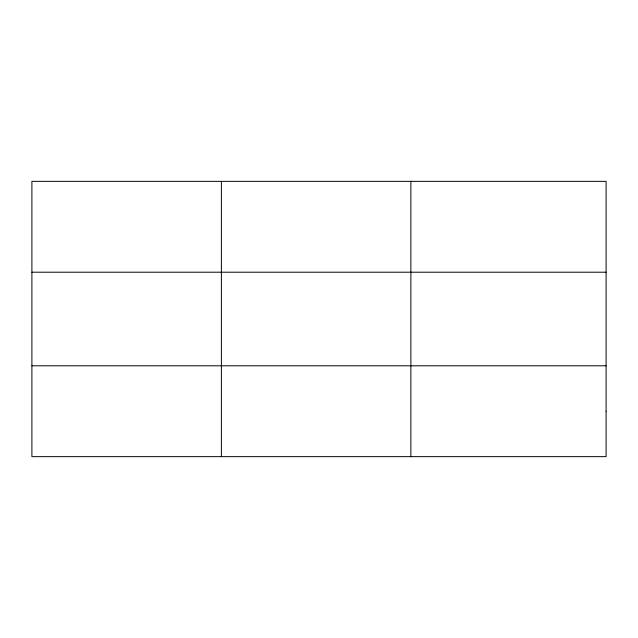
<?xml version="1.0" encoding="UTF-8"?>
<svg xmlns="http://www.w3.org/2000/svg" width="638" height="638" viewBox="0 0 638 638"><rect width="100%" height="100%" fill="white"/><g stroke="black" fill="none" stroke-linecap="round" stroke-linejoin="round"><path stroke-width="0.96" d="M221.386 456.649L221.386 181.352M410.872 456.649L410.872 181.352M31.9 272.203L606.1 272.203M31.9 365.797L606.1 365.797M606.1 411.223L606.1 456.649L31.9 456.649L31.9 181.352L606.1 181.352L606.1 411.223"/></g></svg>
